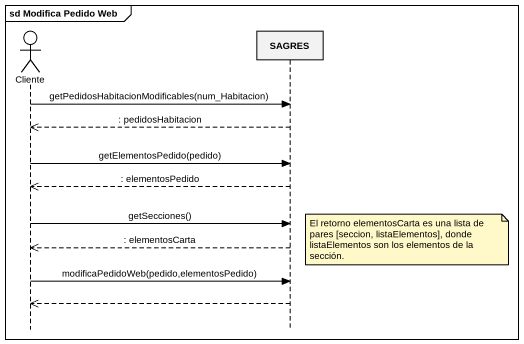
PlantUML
@startuml
mainframe sd Modifica Pedido Web
hide footbox
actor Cliente
participant SAGRES

Cliente -> SAGRES : getPedidosHabitacionModificables(num_Habitacion)
SAGRES -->> Cliente : : pedidosHabitacion
Cliente -> SAGRES : getElementosPedido(pedido)
SAGRES -->> Cliente : : elementosPedido
Cliente -> SAGRES : getSecciones()
note right of SAGRES : El retorno elementosCarta es una lista de pares [seccion, listaElementos], donde listaElementos son los elementos de la sección.
SAGRES -->> Cliente : : elementosCarta
Cliente -> SAGRES : modificaPedidoWeb(pedido,elementosPedido)
SAGRES -->> Cliente
@enduml
